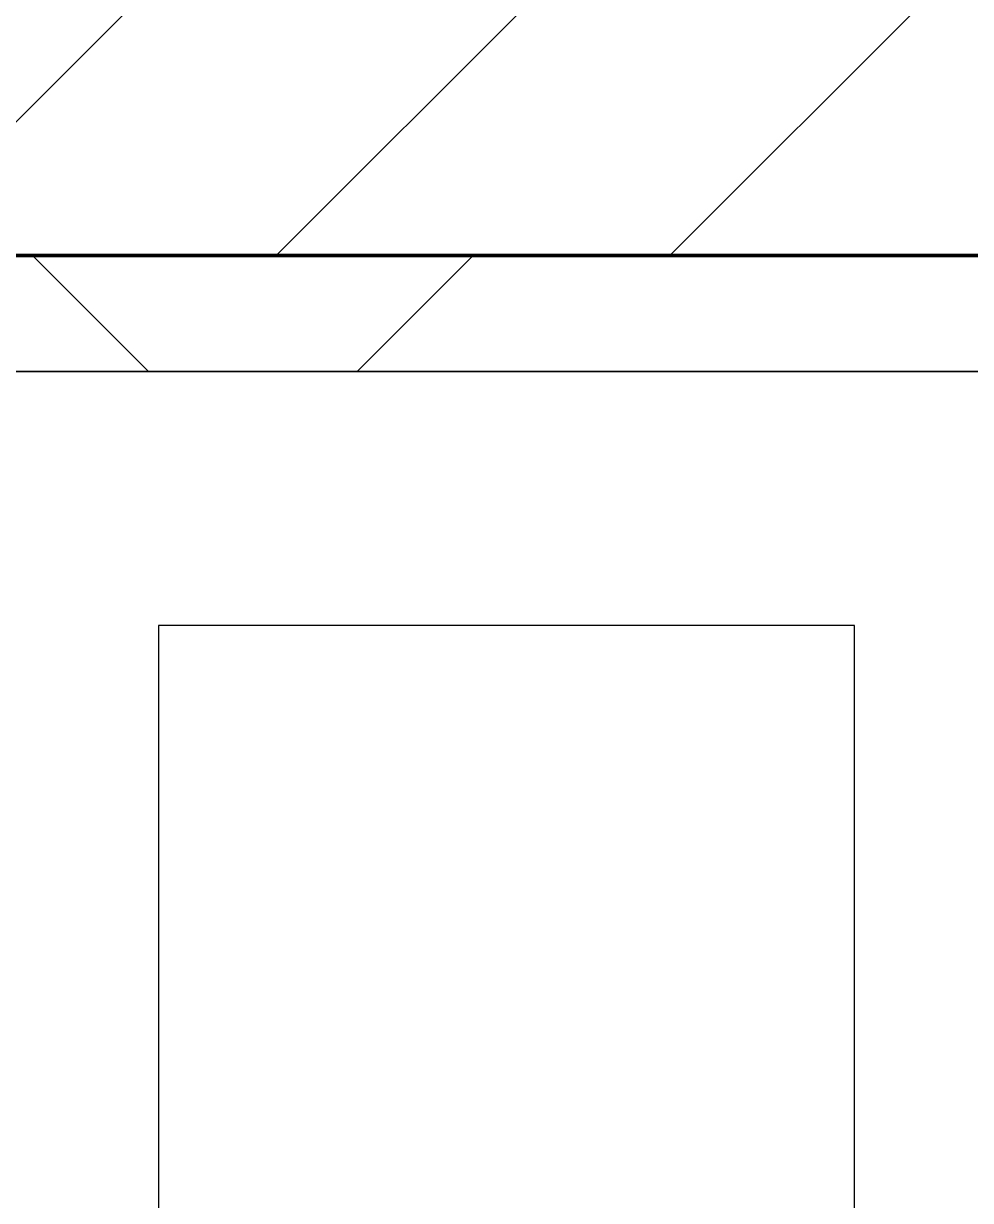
# Model space of a CAD drawing. Header units: millimetres. Extents: x -794868 to -715506, y -16735 to 22434.
# Drawn here: x -732591 to -732182, y 7537 to 8044 of the extents above; entities that cross this region are included whole.
import ezdxf
from ezdxf.xclip import XClip

# ---------------------------------------------------------------- set-up
doc = ezdxf.new("R2010")
doc.units = ezdxf.units.MM
doc.header["$XCLIPFRAME"] = 0
doc.layers.add('000 - WIPEOUT', color=250, linetype='Continuous')
doc.layers.add('A11_ALU.SOLID SHEET', color=2, linetype='Continuous')
for name, color, linetype, lineweight in [('A-GLAZ-CURT', 2, 'Continuous', 9), ('A-WALL', 5, 'Continuous', 35), ('A-WALL-FNSH', 2, 'Continuous', 35), ('A-WALL-PATT', 1, 'Continuous', 35)]:
    doc.layers.add(name, color=color, linetype=linetype, lineweight=lineweight)

# ---------------------------------------------------------------- blocks, each defined once
blk = doc.blocks.new('PPLS-PP19_Custom Tile Pattern - Custom Tile Pattern-V52-4262-01 ENLARGED UPPER PLATFORM LEVEL - REFLECTED CEILING PLAN - SHEET 3')
at = {"layer": 'A-GLAZ-CURT'}
for p, q in [((-300, 0), (299.21, 0)), ((299.21, 0), (-300, 0)), ((195.99, 0), (213.31, 0)), ((213.31, 0), (195.99, 0)), ((230.06, 0), (299.22, 0)), ((-300, -50), (299.21, -50)), ((299.21, -50), (-300, -50))]:
    blk.add_line(p, q, dxfattribs=at)
for points, knots in [([(27.89, 0), (29.09, 0), (33.4, 0), (48.37, 0), (71.92, 0), (100.57, 0), (116.36, 0), (128.63, 0), (128.95, 0)], [-147.777612, -147.777612, -147.777612, -147.777612, -135.792042, -118.513713, -97.899267, -63.759246, -39.050993, -35.895543, -35.895543, -35.895543, -35.895543]), ([(28.59, 0), (32.96, 0), (51.23, 0), (88.72, 0), (120.63, 0), (138.28, 0), (138.53, 0)], [-404.286242, -404.286242, -404.286242, -404.286242, -390.253598, -346.313304, -291.370682, -290.5735, -290.5735, -290.5735, -290.5735]), ([(136.44, 0), (121.66, 0), (86.93, 0), (51.16, 0), (31.18, 0)], [-106.750556, -106.750556, -106.750556, -106.750556, -59.610984, 0, 0, 0, 0]), ([(103.09, 0), (101.08, 0), (98.57, 0), (96.04, 0), (95.58, 0)], [-375.435014, -375.435014, -375.435014, -375.435014, -369.147452, -367.745516, -367.745516, -367.745516, -367.745516]), ([(163.48, 0), (158.5, 0), (144.57, 0), (116.69, 0), (98.81, 0), (95.59, 0)], [-519.39906, -519.39906, -519.39906, -519.39906, -458.593899, -401.860199, -389.755321, -389.755321, -389.755321, -389.755321]), ([(114.39, 0), (114.2, 0), (112.08, 0), (105.6, 0), (98.15, 0), (96.03, 0)], [-8148.58938, -8148.58938, -8148.58938, -8148.58938, -8105.191388, -7723.759874, -7548.167004, -7548.167004, -7548.167004, -7548.167004]), ([(96.49, 0), (107.46, 0), (125.17, 0), (132.42, 0), (134.6, 0)], [-240.79965, -240.79965, -240.79965, -240.79965, -194.761443, -152.241002, -152.241002, -152.241002, -152.241002]), ([(96.7, 0), (97.01, 0), (100.31, 0), (108.97, 0), (120.79, 0), (139.94, 0), (153.87, 0), (162.22, 0), (162.83, 0)], [-2253.533331, -2253.533331, -2253.533331, -2253.533331, -2233.599744, -2052.234781, -1843.028543, -1530.39897, -1095.004608, -1060.486273, -1060.486273, -1060.486273, -1060.486273]), ([(129.02, 0), (129.02, 0), (124.41, 0), (122.35, 0), (114.96, 0), (108.04, 0), (103.09, 0)], [-35.386604, -35.386604, -35.386604, -35.386604, -31.430235, -22.807238, -15.488593, 0, 0, 0, 0]), ([(157.9, 0), (156.77, 0), (151.67, 0), (143.29, 0), (134.04, 0), (126.24, 0), (118.6, 0), (114.23, 0), (111.98, 0), (105.66, 0), (105.23, 0), (105.23, 0)], [-10292.955006, -10292.955006, -10292.955006, -10292.955006, -10098.273015, -9847.788484, -9677.714971, -9567.007022, -9453.21225, -9220.200448, -9012.77275, -8966.157302, -8929.495943, -8929.495943, -8929.495943, -8929.495943]), ([(105.26, 0), (105.52, 0), (111.01, 0), (112.65, 0), (113.59, 0)], [-8920.561005, -8920.561005, -8920.561005, -8920.561005, -8814.835624, -8577.462505, -8577.462505, -8577.462505, -8577.462505]), ([(128.58, 0), (128.8, 0), (130.16, 0), (139.26, 0), (152.67, 0), (161.24, 0), (162.19, 0), (162.75, 0)], [-633.326174, -633.326174, -633.326174, -633.326174, -627.736123, -618.981161, -602.094757, -592.980799, -581.414464, -581.414464, -581.414464, -581.414464]), ([(137.1, 0), (136, 0), (133.64, 0), (129.87, 0), (129.11, 0)], [-670.405967, -670.405967, -670.405967, -670.405967, -651.020627, -640.742133, -640.742133, -640.742133, -640.742133]), ([(193.8, 0), (193.33, 0), (190.11, 0), (183.13, 0), (171, 0), (161.95, 0), (161.28, 0), (158.35, 0), (157.85, 0), (157.77, 0)], [-11665.349007, -11665.349007, -11665.349007, -11665.349007, -11565.880756, -11105.624034, -10839.086983, -10768.332124, -10666.779182, -10580.760289, -10550.278881, -10550.278881, -10550.278881, -10550.278881]), ([(299.21, 0), (286, 0), (253.95, 0), (207.11, 0), (177.41, 0), (159.34, 0), (158.33, 0), (158.3, 0)], [-284.461777, -284.461777, -284.461777, -284.461777, -244.693688, -187.987675, -143.776725, -129.632772, -123.352749, -123.352749, -123.352749, -123.352749]), ([(159.07, 0), (159.13, 0), (160.07, 0), (161.23, 0), (162.49, 0)], [-115.643202, -115.643202, -115.643202, -115.643202, -114.681583, -100.224108, -100.224108, -100.224108, -100.224108]), ([(163.42, 0), (164.27, 0), (167.4, 0), (174.15, 0), (185.98, 0), (208.82, 0), (219.42, 0), (230.06, 0)], [-96.762429, -96.762429, -96.762429, -96.762429, -87.660824, -65.295536, -41.623857, -24.459831, 0, 0, 0, 0]), ([(163.46, 0), (172.66, 0), (185.7, 0), (193.62, 0), (194.69, 0), (194.79, 0)], [-1048.555036, -1048.555036, -1048.555036, -1048.555036, -529.74427, -295.064701, -265.121568, -265.121568, -265.121568, -265.121568]), ([(163.49, 0), (165.98, 0), (171, 0), (172.61, 0), (172.61, 0)], [-106.310905, -106.310905, -106.310905, -106.310905, -56.742688, -19.085662, -19.085662, -19.085662, -19.085662]), ([(168.37, 0), (167.68, 0), (166.32, 0), (164.68, 0), (163.92, 0)], [-543.375029, -543.375029, -543.375029, -543.375029, -530.793311, -521.235367, -521.235367, -521.235367, -521.235367]), ([(247.1, 0), (246.76, 0), (245.04, 0), (238.34, 0), (226.56, 0), (221.1, 0), (200.27, 0), (182.99, 0), (174.27, 0), (169.67, 0), (168.99, 0)], [-9649.085549, -9649.085549, -9649.085549, -9649.085549, -9581.591397, -9406.094246, -9221.510254, -9016.44624, -8717.832359, -8253.978395, -8152.463617, -8069.855175, -8069.855175, -8069.855175, -8069.855175]), ([(215.22, 0), (214.62, 0), (210.55, 0), (203.98, 0), (187.54, 0), (175.3, 0), (169.49, 0)], [-203.825446, -203.825446, -203.825446, -203.825446, -198.527383, -184.406837, -162.427601, -142.916156, -142.916156, -142.916156, -142.916156]), ([(171.51, 0), (176.48, 0), (193.23, 0), (201.73, 0), (208.81, 0), (213.9, 0), (241.96, 0), (266.73, 0), (281.71, 0), (291.71, 0), (296.52, 0), (297.86, 0), (298.09, 0)], [-7971.819559, -7971.819559, -7971.819559, -7971.819559, -7784.112253, -7606.717214, -7289.299508, -7042.621073, -6582.165592, -6068.460911, -5766.029927, -5566.724884, -5280.360606, -5199.253518, -5199.253518, -5199.253518, -5199.253518]), ([(172.07, 0), (177.66, 0), (187.87, 0), (201.08, 0), (207.47, 0), (213.96, 0), (215.11, 0)], [-255.364076, -255.364076, -255.364076, -255.364076, -237.955587, -223.92608, -215.862851, -208.75215, -208.75215, -208.75215, -208.75215]), ([(299.21, 0), (287.69, 0), (261.74, 0), (230.43, 0), (219.94, 0), (219.02, 0)], [-12514.972268, -12514.972268, -12514.972268, -12514.972268, -11905.454923, -11162.864862, -10856.732305, -10856.732305, -10856.732305, -10856.732305]), ([(219.9, 0), (220.86, 0), (227.84, 0), (242.06, 0), (246.54, 0), (246.96, 0)], [-10670.940496, -10670.940496, -10670.940496, -10670.940496, -10511.382485, -9925.173265, -9834.877357, -9834.877357, -9834.877357, -9834.877357]), ([(284.76, 0), (284.76, 0), (285.09, 0), (287.47, 0), (293.32, 0), (297.23, 0), (299.22, 0)], [-4110.630118, -4110.630118, -4110.630118, -4110.630118, -4053.389046, -3959.664717, -3862.421465, -3760.352232, -3760.352232, -3760.352232, -3760.352232]), ([(297.38, 0), (295.84, 0), (291.62, 0), (285.38, 0), (284.87, 0)], [-4803.172655, -4803.172655, -4803.172655, -4803.172655, -4358.271401, -4143.037883, -4143.037883, -4143.037883, -4143.037883])]:
    blk.add_open_spline(points, degree=3, knots=knots, dxfattribs=at)
for points in [[(168.74, 0), (168.74, 0), (169.81, 0), (171.51, 0)], [(195.11, 0), (194.91, 0), (194.44, 0), (193.8, 0)]]:
    blk.add_open_spline(points, degree=3, dxfattribs=at)
blk = doc.blocks.new('PPLS-PP19_Custom Tile Pattern - Custom Tile Pattern-V53-4262-01 ENLARGED UPPER PLATFORM LEVEL - REFLECTED CEILING PLAN - SHEET 3')
at = {"layer": 'A-GLAZ-CURT'}
for p, q in [((-300, 0), (300, 0)), ((300, 0), (-300, 0)), ((-293.07, 0), (-275.75, 0)), ((-275.75, 0), (-293.07, 0)), ((-222.32, 0), (-205, 0)), ((-205, 0), (-222.32, 0)), ((-300, -50), (300, -50)), ((300, -50), (-300, -50))]:
    blk.add_line(p, q, dxfattribs=at)
at = {"layer": 'A-GLAZ-CURT', "flags": 128}
for points in [[(-300, 0), (-291.56, 0), (-283.3, 0), (-275.2, 0), (-267.26, 0), (-259.45, 0), (-251.77, 0), (-244.2, 0), (-236.74, 0), (-229.36, 0), (-222.06, 0), (-214.83, 0), (-207.71, 0), (-200.76, 0), (-194.02, 0), (-187.54, 0), (-181.38, 0), (-175.58, 0), (-170.25, 0), (-165.64, 0)], [(-165.04, 0), (-169.65, 0), (-174.47, 0), (-179.49, 0), (-184.81, 0), (-190.44, 0), (-196.37, 0), (-202.58, 0), (-209.04, 0), (-215.73, 0), (-222.63, 0), (-229.72, 0), (-236.97, 0), (-244.39, 0), (-251.96, 0), (-259.67, 0), (-267.51, 0), (-275.48, 0), (-283.55, 0), (-291.73, 0), (-300, 0)], [(-164.97, 0), (-162.01, 0), (-159.53, 0), (-157.46, 0), (-154.52, 0), (-149.42, 0), (-141.84, 0), (-132.81, 0), (-126.08, 0)], [(-125.17, 0), (-128.55, 0), (-134.16, 0), (-140.03, 0), (-145.5, 0), (-150.63, 0), (-155.53, 0), (-160.27, 0), (-164.95, 0)]]:
    blk.add_lwpolyline(points, dxfattribs=at)
at = {"layer": 'A-GLAZ-CURT'}
for points, knots in [([(-300, 0), (-284.65, 0), (-236.57, 0), (-174.61, 0), (-129.95, 0), (-110.8, 0), (-99.5, 0), (-91.46, 0)], [-5323.127839, -5323.127839, -5323.127839, -5323.127839, -4502.809032, -2700.551212, -1002.059161, -460.363443, 0, 0, 0, 0]), ([(-97.15, 0), (-108.13, 0), (-141.67, 0), (-202.69, 0), (-262.56, 0), (-294.48, 0), (-300, 0)], [-18359.684595, -18359.684595, -18359.684595, -18359.684595, -17136.203329, -15131.813646, -13729.592194, -13439.944408, -13439.944408, -13439.944408, -13439.944408]), ([(-137.88, 0), (-140.56, 0), (-147.66, 0), (-147.69, 0), (-158.72, 0), (-174.02, 0), (-185.59, 0), (-209.77, 0), (-232.01, 0), (-255.22, 0), (-262.59, 0), (-264.9, 0), (-265.4, 0)], [-3187.727384, -3187.727384, -3187.727384, -3187.727384, -2919.378265, -2477.344047, -2237.412286, -2029.680487, -1755.085331, -1400.429864, -858.079193, -543.655514, -208.940337, 0, 0, 0, 0]), ([(-258.6, 0), (-257.91, 0), (-254.26, 0), (-241.25, 0), (-225.99, 0), (-213.1, 0), (-200.2, 0), (-185.8, 0), (-174.38, 0), (-166.18, 0), (-166.03, 0)], [-5722.54675, -5722.54675, -5722.54675, -5722.54675, -5657.471696, -5413.335975, -5017.494783, -4832.723979, -4666.091899, -4349.945572, -4000.813434, -3994.260819, -3994.260819, -3994.260819, -3994.260819]), ([(-133.82, 0), (-135.51, 0), (-137.8, 0), (-149.31, 0), (-162.01, 0), (-177.91, 0), (-199.46, 0), (-216.65, 0), (-231.26, 0), (-233.46, 0), (-234, 0)], [-2731.647847, -2731.647847, -2731.647847, -2731.647847, -2418.507304, -2308.929706, -2113.765672, -1763.376603, -1422.553702, -978.033455, -846.069444, -682.911962, -682.911962, -682.911962, -682.911962]), ([(-233.49, 0), (-233.44, 0), (-232.38, 0), (-230.74, 0), (-225.3, 0), (-223.63, 0)], [-455.274641, -455.274641, -455.274641, -455.274641, -440.605512, -119.536984, 0, 0, 0, 0]), ([(-223.63, 0), (-219.39, 0), (-206.17, 0), (-188.58, 0), (-169.02, 0), (-152.12, 0), (-136.84, 0), (-127.33, 0), (-124.19, 0), (-123.43, 0), (-123.28, 0)], [-5463.295695, -5463.295695, -5463.295695, -5463.295695, -5161.076232, -4739.070012, -4465.409639, -4149.119819, -3839.893365, -3647.167523, -3488.92562, -3439.852845, -3439.852845, -3439.852845, -3439.852845]), ([(-152.35, 0), (-151.03, 0), (-147.71, 0), (-143.57, 0), (-138.62, 0)], [-3494.978217, -3494.978217, -3494.978217, -3494.978217, -3371.022232, -3227.460399, -3227.460399, -3227.460399, -3227.460399]), ([(-118.78, 0), (-121.86, 0), (-126.28, 0), (-136.96, 0), (-147.46, 0), (-150.03, 0), (-150.57, 0)], [-5938.474035, -5938.474035, -5938.474035, -5938.474035, -5700.061948, -5508.838257, -5298.784692, -5196.16478, -5196.16478, -5196.16478, -5196.16478]), ([(-150.34, 0), (-150.07, 0), (-147.75, 0), (-142.6, 0), (-127.26, 0), (-110.86, 0), (-102.11, 0), (-98.22, 0)], [-4948.728362, -4948.728362, -4948.728362, -4948.728362, -4883.323924, -4440.880425, -4054.690705, -3793.097032, -3587.828063, -3587.828063, -3587.828063, -3587.828063]), ([(-97.5, 0), (-101.37, 0), (-115.73, 0), (-130.52, 0), (-147.74, 0), (-149.07, 0)], [-7207.17943, -7207.17943, -7207.17943, -7207.17943, -7004.680444, -6449.282163, -6277.220794, -6277.220794, -6277.220794, -6277.220794]), ([(-148.23, 0), (-146.94, 0), (-140.15, 0), (-137.28, 0), (-133.93, 0), (-128.78, 0), (-126.5, 0)], [-6162.058746, -6162.058746, -6162.058746, -6162.058746, -6017.569127, -5560.701257, -5364.112219, -5231.017328, -5231.017328, -5231.017328, -5231.017328]), ([(-97.16, 0), (-98.86, 0), (-108.3, 0), (-122.65, 0), (-139.03, 0), (-146.11, 0), (-146.95, 0)], [-1469.709652, -1469.709652, -1469.709652, -1469.709652, -1374.161226, -945.742622, -741.901385, -489.130243, -489.130243, -489.130243, -489.130243]), ([(-146.69, 0), (-146.59, 0), (-145.49, 0), (-135.69, 0), (-128.29, 0), (-125.15, 0)], [-420.34245, -420.34245, -420.34245, -420.34245, -406.956646, -290.263673, 0, 0, 0, 0]), ([(-127.41, 0), (-131.63, 0), (-133.16, 0), (-134.09, 0), (-134.15, 0)], [-8540.990293, -8540.990293, -8540.990293, -8540.990293, -8266.114998, -8246.473386, -8246.473386, -8246.473386, -8246.473386]), ([(-134.15, 0), (-133.32, 0), (-130.31, 0), (-118.37, 0), (-103.97, 0), (-97.15, 0)], [-7657.439573, -7657.439573, -7657.439573, -7657.439573, -7293.749979, -6839.55839, -6350.550655, -6350.550655, -6350.550655, -6350.550655]), ([(-120.13, 0), (-120.14, 0), (-120.24, 0), (-121.3, 0), (-129.25, 0), (-133.82, 0)], [-2933.992132, -2933.992132, -2933.992132, -2933.992132, -2920.575025, -2840.280255, -2731.647847, -2731.647847, -2731.647847, -2731.647847]), ([(-113.43, 0), (-113.44, 0), (-113.96, 0), (-119.73, 0), (-125.43, 0), (-127.03, 0), (-127.41, 0)], [-328.499627, -328.499627, -328.499627, -328.499627, -282.672656, -98.539552, -24.539552, 0, 0, 0, 0]), ([(-126.5, 0), (-122.44, 0), (-108.71, 0), (-86.68, 0), (-63.44, 0), (-54.4, 0), (-48.53, 0), (-30.79, 0), (-18.03, 0), (8.61, 0), (15.02, 0), (22.91, 0), (31, 0), (39.04, 0), (51.19, 0), (58.74, 0), (61.34, 0), (61.45, 0)], [-5231.017328, -5231.017328, -5231.017328, -5231.017328, -4994.692869, -4542.524482, -4008.285538, -3689.699207, -3546.54457, -3315.260113, -2864.387349, -2439.246196, -2084.094819, -1956.422387, -1818.904206, -1645.594513, -1443.202566, -1228.752106, -1120.932285, -1120.932285, -1120.932285, -1120.932285]), ([(-125.15, 0), (-124.93, 0), (-121.96, 0), (-113.01, 0), (-98.9, 0), (-85.29, 0), (-71.67, 0), (-65.93, 0), (-65.07, 0)], [-3362.7396, -3362.7396, -3362.7396, -3362.7396, -3342.215224, -3074.362186, -2902.289527, -2605.247022, -2322.099534, -2241.8264, -2241.8264, -2241.8264, -2241.8264]), ([(-122.08, 0), (-122.01, 0), (-121.69, 0), (-121.2, 0), (-120.88, 0)], [-3136.336417, -3136.336417, -3136.336417, -3136.336417, -3110.304437, -3035.164275, -3035.164275, -3035.164275, -3035.164275]), ([(-36.33, 0), (-36.43, 0), (-37.27, 0), (-45.02, 0), (-46.13, 0), (-60.59, 0), (-81.23, 0), (-99.51, 0), (-114.02, 0), (-117.28, 0), (-118.78, 0)], [-1855.773136, -1855.773136, -1855.773136, -1855.773136, -1810.870157, -1672.078046, -1405.135169, -1060.00838, -740.068933, -229.489605, -116.330425, 0, 0, 0, 0]), ([(-117.74, 0), (-117.19, 0), (-114.78, 0), (-113.43, 0), (-113.43, 0)], [-821.249067, -821.249067, -821.249067, -821.249067, -394.672656, -330.879064, -330.879064, -330.879064, -330.879064]), ([(-97.55, 0), (-101.79, 0), (-110.47, 0), (-116.56, 0), (-117.56, 0)], [-1806.747947, -1806.747947, -1806.747947, -1806.747947, -1433.981041, -985.49888, -985.49888, -985.49888, -985.49888]), ([(-115.82, 0), (-114.96, 0), (-110.62, 0), (-102.09, 0), (-97.2, 0)], [-5724.064692, -5724.064692, -5724.064692, -5724.064692, -5430.283136, -5131.712042, -5131.712042, -5131.712042, -5131.712042]), ([(-29.28, 0), (-32.95, 0), (-41.24, 0), (-56.24, 0), (-75.59, 0), (-94, 0), (-112.01, 0), (-114.94, 0), (-115.63, 0)], [-2055.389816, -2055.389816, -2055.389816, -2055.389816, -1792.521578, -1466.981642, -1208.454564, -789.402658, -501.969187, -243.577221, -243.577221, -243.577221, -243.577221]), ([(-36.62, 0), (-36.62, 0), (-40.35, 0), (-44.32, 0), (-58.97, 0), (-80.41, 0), (-92.89, 0), (-97.17, 0)], [-4069.478503, -4069.478503, -4069.478503, -4069.478503, -3858.647035, -3538.256648, -2842.901703, -2193.204658, -1817.979416, -1817.979416, -1817.979416, -1817.979416]), ([(-97.17, 0), (-94, 0), (-85.85, 0), (-75.26, 0), (-68.41, 0), (-65.12, 0), (-63.63, 0)], [-3569.34011, -3569.34011, -3569.34011, -3569.34011, -3402.597032, -3144.956779, -3050.982048, -2969.237017, -2969.237017, -2969.237017, -2969.237017]), ([(-30.02, 0), (-30.86, 0), (-37.85, 0), (-53.55, 0), (-74.84, 0), (-91.51, 0), (-97.16, 0)], [-8602.117384, -8602.117384, -8602.117384, -8602.117384, -8532.293389, -8073.216054, -7508.296369, -7213.035359, -7213.035359, -7213.035359, -7213.035359]), ([(-72.93, 0), (-75.51, 0), (-82.86, 0), (-91.66, 0), (-96.62, 0)], [-19442.345229, -19442.345229, -19442.345229, -19442.345229, -18935.241197, -18379.559514, -18379.559514, -18379.559514, -18379.559514]), ([(-96.38, 0), (-95.06, 0), (-86.66, 0), (-74.02, 0), (-62.74, 0), (-60.36, 0), (-59.97, 0)], [-6332.113493, -6332.113493, -6332.113493, -6332.113493, -6236.997189, -5713.340575, -5140.470607, -5006.787413, -5006.787413, -5006.787413, -5006.787413]), ([(-96.38, 0), (-96.18, 0), (-90.91, 0), (-71.33, 0), (-42.53, 0), (-12.78, 0), (4.23, 0), (9.64, 0), (10.14, 0), (10.18, 0)], [-5115.12164, -5115.12164, -5115.12164, -5115.12164, -5103.229623, -4799.173296, -4065.652676, -3589.737505, -3285.047089, -3066.359526, -3044.715262, -3044.715262, -3044.715262, -3044.715262])]:
    blk.add_open_spline(points, degree=3, knots=knots, dxfattribs=at)
for points in [[(-165.04, 0), (-161.78, 0), (-158.5, 0), (-157.22, 0)], [(-86.16, 0), (-89.73, 0), (-93.35, 0), (-97.08, 0)]]:
    blk.add_open_spline(points, degree=3, dxfattribs=at)
blk = doc.blocks.new('*U685')
at = {"layer": 'A-GLAZ-CURT', "rotation": 180}
for name, p in [('PPLS-PP19_Custom Tile Pattern - Custom Tile Pattern-V53-4262-01 ENLARGED UPPER PLATFORM LEVEL - REFLECTED CEILING PLAN - SHEET 3', (12000, 4315)), ('PPLS-PP19_Custom Tile Pattern - Custom Tile Pattern-V52-4262-01 ENLARGED UPPER PLATFORM LEVEL - REFLECTED CEILING PLAN - SHEET 3', (12600, 4315))]:
    blk.add_blockref(name, p, dxfattribs=at)
blk = doc.blocks.new('*U1030')
at = {"color": 3}
blk.add_wipeout([(-225, -3850), (225, -3850), (225, -4150), (-225, -4150)], dxfattribs=at).dxf.layer = '000 - WIPEOUT'
at = {"layer": 'A11_ALU.SOLID SHEET', "color": 0, "linetype": 'ByBlock'}
blk.add_lwpolyline([(-225, -4150), (225, -4150), (225, -3850), (-225, -3850)], close=True, dxfattribs=at)
blk = doc.blocks.new('*U2281')
blk.add_lwpolyline([(-1246.65, 550), (17930.33, 550), (17930.33, 4315), (-1246.65, 4315)], close=True)
at = {"layer": 'A11_ALU.SOLID SHEET', "color": 0, "linetype": 'ByBlock', "rotation": 90}
blk.add_blockref('*U1030', (8300, 3980.5), dxfattribs=at)

msp = doc.modelspace()

# ---------------------------------------------------------------- block references
at = {"layer": 'A11_ALU.SOLID SHEET'}
ref = msp.add_blockref('*U2281', (-744682.37, 3579.02), dxfattribs=at)
XClip(ref).set_block_clipping_path([(-45801.3280238605, -9620.0077451947), (23704.0078937773, 10334.9999958097)])

# ---------------------------------------------------------------- next in the draw order: hatches: boundary and pattern name
at = {"layer": 'A-WALL-PATT', "lineweight": 9}
h = msp.add_hatch(dxfattribs=at)
h.set_pattern_fill('FP_2', color=256, style=0, pattern_type=2)
h.set_pattern_definition([(45, (0, 0), (-84.852814, 84.852814), [])])
h.paths.add_polyline_path([(-726702.04, 7944.02), (-726702.04, 8144.02), (-745928.95, 8144.02), (-745928.95, 7944.02), (-741941.23, 7944.02), (-741939.02, 7948.97), (-741927.94, 7944.02), (-737141.23, 7944.02), (-737139.02, 7948.97), (-737127.94, 7944.02), (-727494.49, 7944.02)])
h = msp.add_hatch(dxfattribs=at)
h.set_pattern_fill('FP_3', color=256, style=0, pattern_type=2)
h.set_pattern_definition([(45, (0, 0), (-212.13203, 212.13203), []), (135, (0, 0), (-212.13203, -212.13203), [])])
h.paths.add_polyline_path([(-726752.04, 7894.02), (-726702.04, 7894.02), (-726702.04, 7944.02), (-737127.94, 7944.02), (-737091.55, 7927.76), (-737089.44, 7931.09), (-737082.37, 7934.02), (-737075.3, 7931.09), (-737072.37, 7924.02), (-737072.37, 7919.2), (-737016.03, 7894.02), (-727494.49, 7894.02)])
h.paths.add_polyline_path([(-737675.94, 7894.02), (-737126.34, 7894.02), (-737157.37, 7907.88), (-737141.23, 7944.02), (-741927.94, 7944.02), (-741891.55, 7927.76), (-741889.44, 7931.09), (-741882.37, 7934.02), (-741875.3, 7931.09), (-741872.37, 7924.02), (-741872.37, 7919.2), (-741816.03, 7894.02), (-737811.69, 7894.02)])
h.paths.add_polyline_path([(-742087.9, 7894.02), (-741926.34, 7894.02), (-741957.37, 7907.88), (-741941.23, 7944.02), (-745928.95, 7944.02), (-745928.95, 7894.02), (-742155.77, 7894.02)])

# ---------------------------------------------------------------- next in the draw order: linework, layer by layer
at = {"layer": 'A-WALL', "color": 7, "lineweight": 70}
for p, q in [((-726702.04, 7944.02), (-735982.37, 7944.02)), ((-735982.37, 7944.02), (-726702.04, 7944.02))]:
    msp.add_line(p, q, dxfattribs=at)
at = {"layer": 'A-WALL-FNSH', "color": 250}
msp.add_line((-726752.04, 7894.02), (-735982.37, 7894.02), dxfattribs=at)

# ---------------------------------------------------------------- next in the draw order: block references
msp.add_blockref('*U685', (-744682.37, 3579.02))

doc.saveas('drawing.dxf')
